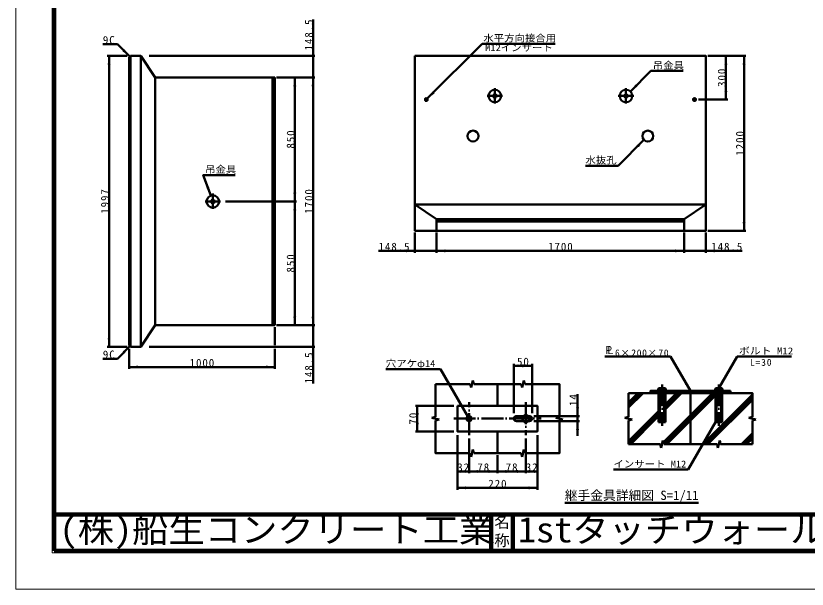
# Model space of a CAD drawing. Units: millimetres, scale not verified, with parts at other scales. Extents: x -2102 to 2102, y -1485 to 1485.
# Drawn here: x -2102 to 71, y -1485 to 88 of the extents above; entities that cross this region are included whole.
import ezdxf
from ezdxf.enums import TextEntityAlignment as Align

# ---------------------------------------------------------------- set-up
doc = ezdxf.new("R2010")
doc.units = ezdxf.units.MM
doc.header["$LTSCALE"] = 5
doc.linetypes.add('DASHED', pattern=[7.5, 6, -1.5])
doc.linetypes.add('LONG_DASHED_DOTTED', pattern=[15.25, 12, -1.5, 0.25, -1.5])
doc.layers.add('0-0_V-nasSTD', color=7, linetype='Continuous', lineweight=50)
doc.layers.add('0-1_0', color=7, linetype='Continuous', lineweight=100)
doc.styles.add('ＭＳ ゴシック', font='')
doc.styles.get('ＭＳ ゴシック').set_extended_font_data('MS Gothic')

msp = doc.modelspace()

# ---------------------------------------------------------------- linework, layer by layer
at = {"layer": '0-0_V-nasSTD', "lineweight": 100}
for p, q in [((-1997.5, 1380), (-1997.5, -1380)), ((-797.5, -1280), (-797.5, -1380)), ((-737.5, -1280), (-737.5, -1380)), ((-1997.5, -1380), (1997.5, -1380))]:
    msp.add_line(p, q, dxfattribs=at)
at = {"layer": '0-0_V-nasSTD'}
for p, q in [((-1286.404, -21.525), (-1286.404, 78.475)), ((-972.517, -138.838), (-821.806, 11.872)), ((-821.806, 11.872), (-621.806, 11.872)), ((-1796.404, -21.525), (-1851.404, -21.525)), ((-1846.404, -21.525), (-1846.404, -820.325)), ((-1787.804, -21.525), (-1791.404, -25.125)), ((-1787.804, -21.525), (-1787.804, -820.325)), ((-1759.404, -21.525), (-1719.404, -80.925)), ((-1736.404, -21.525), (-1281.404, -21.525)), ((-1286.404, -80.925), (-1286.404, -21.525)), ((-97.604, -21.525), (-202.604, -21.525)), ((-152.604, -21.525), (-152.604, -141.525)), ((-102.604, -21.525), (-102.604, -501.525)), ((-1791.404, -25.125), (-1791.404, -816.725)), ((-414.842, -119.363), (-358.273, -62.794)), ((-358.273, -62.794), (-270.273, -62.794)), ((-1397.404, -760.925), (-1397.404, -80.925)), ((-1386.404, -80.925), (-1281.404, -80.925)), ((-1336.404, -420.925), (-1336.404, -80.925)), ((-1286.404, -760.925), (-1286.404, -80.925)), ((-147.604, -141.525), (-227.604, -141.525)), ((-448.321, -322.843), (-377.61, -252.132)), ((-538.321, -322.843), (-448.321, -322.843)), ((-1526.404, -420.925), (-1331.404, -420.925)), ((-1336.404, -760.925), (-1336.404, -420.925)), ((-1006.404, -429.525), (-207.604, -429.525)), ((-1006.404, -429.525), (-947.004, -469.525)), ((-267.004, -469.525), (-207.604, -429.525)), ((-947.004, -469.525), (-267.004, -469.525)), ((-947.004, -501.525), (-947.004, -469.525)), ((-947.004, -475.525), (-267.004, -475.525)), ((-267.004, -501.525), (-267.004, -469.525)), ((-1006.404, -506.525), (-1006.404, -561.525)), ((-947.004, -506.525), (-947.004, -561.525)), ((-267.004, -506.525), (-267.004, -561.525)), ((-207.604, -506.525), (-207.604, -561.525)), ((-97.604, -501.525), (-202.604, -501.525)), ((-1006.404, -556.525), (-1106.404, -556.525)), ((-947.004, -556.525), (-1006.404, -556.525)), ((-207.604, -556.525), (-107.604, -556.525)), ((-1719.404, -760.925), (-1759.404, -820.325)), ((-1391.404, -815.325), (-1391.404, -765.925)), ((-1386.404, -760.925), (-1281.404, -760.925)), ((-1286.404, -760.925), (-1286.404, -820.325)), ((-1796.404, -820.325), (-1851.404, -820.325)), ((-1791.404, -816.725), (-1787.804, -820.325)), ((-1791.404, -880.325), (-1791.404, -825.325)), ((-1736.404, -820.325), (-1281.404, -820.325)), ((-1391.404, -880.325), (-1391.404, -825.325)), ((-1286.404, -820.325), (-1286.404, -920.325)), ((-484.581, -846.361), (-304.581, -846.361)), ((-304.581, -846.361), (-249.962, -940.963)), ((-121.962, -846.361), (-171.962, -932.963)), ((-121.962, -846.361), (28.038, -846.361)), ((-734.962, -866.963), (-734.962, -1001.963)), ((-684.962, -866.963), (-684.962, -1001.963)), ((-1391.404, -875.325), (-1791.404, -875.325)), ((-1086.462, -880.997), (-936.462, -880.997)), ((-861.462, -1010.901), (-936.462, -880.997)), ((-734.962, -871.963), (-684.962, -871.963)), ((-847.462, -911.963), (-852.462, -931.963)), ((-847.462, -911.963), (-844.962, -921.963)), ((-707.462, -911.963), (-712.462, -931.963)), ((-707.462, -911.963), (-704.962, -921.963)), ((-949.962, -921.963), (-854.962, -921.963)), ((-949.962, -1011.963), (-949.962, -921.963)), ((-854.962, -921.963), (-852.462, -931.963)), ((-844.962, -921.963), (-714.962, -921.963)), ((-779.962, -921.963), (-779.962, -981.963)), ((-714.962, -921.963), (-712.462, -931.963)), ((-336.462, -932.963), (-338.462, -934.963)), ((-319.462, -932.963), (-336.462, -932.963)), ((-319.462, -932.963), (-317.462, -934.963)), ((-180.462, -932.963), (-182.462, -934.963)), ((-163.462, -932.963), (-180.462, -932.963)), ((-163.462, -932.963), (-161.462, -934.963)), ((-559.962, -1009.963), (-559.962, -949.963)), ((-419.962, -946.963), (-419.962, -1011.963)), ((-394.259, -946.963), (-419.962, -972.667)), ((-387.187, -946.963), (-419.962, -979.738)), ((-380.116, -946.963), (-419.962, -986.809)), ((-358.903, -946.963), (-352.903, -940.963)), ((-351.832, -946.963), (-345.832, -940.963)), ((-344.761, -946.963), (-338.761, -940.963)), ((-317.462, -934.963), (-338.462, -934.963)), ((-337.69, -946.963), (-333.962, -943.236)), ((-337.462, -1026.963), (-337.462, -946.963)), ((-333.962, -970.963), (-333.962, -940.963)), ((-189.198, -946.963), (-324.21, -1081.975)), ((-182.127, -946.963), (-322.127, -1086.963)), ((-317.548, -940.963), (-321.962, -945.378)), ((-321.962, -940.963), (-321.962, -970.963)), ((-318.462, -1026.963), (-318.462, -946.963)), ((-288.193, -946.963), (-318.462, -977.233)), ((-281.121, -946.963), (-318.462, -984.304)), ((-274.05, -946.963), (-318.462, -991.375)), ((-316.477, -946.963), (-310.477, -940.963)), ((-315.055, -1086.963), (-181.462, -953.37)), ((-309.406, -946.963), (-303.406, -940.963)), ((-302.335, -946.963), (-296.335, -940.963)), ((-295.264, -946.963), (-289.264, -940.963)), ((-288.193, -946.963), (-282.193, -940.963)), ((-281.121, -946.963), (-275.121, -940.963)), ((-274.05, -946.963), (-268.05, -940.963)), ((-266.979, -946.963), (-260.979, -940.963)), ((-259.908, -946.963), (-253.908, -940.963)), ((-252.837, -946.963), (-249.962, -944.088)), ((-246.837, -940.963), (-249.962, -944.088)), ((-249.962, -946.963), (-249.962, -1086.963)), ((-245.766, -946.963), (-239.766, -940.963)), ((-238.695, -946.963), (-232.695, -940.963)), ((-231.624, -946.963), (-225.624, -940.963)), ((-224.553, -946.963), (-218.553, -940.963)), ((-217.482, -946.963), (-211.482, -940.963)), ((-216.061, -1086.963), (-79.962, -950.865)), ((-210.411, -946.963), (-204.411, -940.963)), ((-203.34, -946.963), (-197.34, -940.963)), ((-196.269, -946.963), (-190.269, -940.963)), ((-189.198, -946.963), (-183.198, -940.963)), ((-161.462, -934.963), (-182.462, -934.963)), ((-182.127, -946.963), (-177.962, -942.799)), ((-181.462, -1026.963), (-181.462, -946.963)), ((-177.962, -970.963), (-177.962, -940.963)), ((-161.984, -940.963), (-165.962, -944.941)), ((-165.962, -940.963), (-165.962, -970.963)), ((-162.462, -1026.963), (-162.462, -946.963)), ((-160.913, -946.963), (-154.913, -940.963)), ((-153.842, -946.963), (-147.842, -940.963)), ((-146.771, -946.963), (-140.771, -940.963)), ((-139.962, -940.963), (-139.962, -946.963)), ((-333.962, -1020.963), (-333.962, -970.963)), ((-321.962, -1020.963), (-321.962, -970.963)), ((-208.989, -1086.963), (-79.962, -957.936)), ((-201.918, -1086.963), (-79.962, -965.007)), ((-177.962, -1020.963), (-177.962, -970.963)), ((-165.962, -1020.963), (-165.962, -970.963)), ((-1004.962, -981.963), (-899.962, -981.963)), ((-999.962, -1051.963), (-999.962, -981.963)), ((-358.193, -1016.963), (-337.462, -996.233)), ((-959.962, -1014.463), (-949.962, -1011.963)), ((-959.962, -1014.463), (-939.962, -1019.463)), ((-949.962, -1021.963), (-939.962, -1019.463)), ((-727.962, -1009.963), (-708.025, -1009.963)), ((-695.9, -1009.963), (-691.962, -1009.963)), ((-554.962, -1009.963), (-679.962, -1009.963)), ((-619.962, -1014.463), (-609.962, -1011.963)), ((-619.962, -1014.463), (-599.962, -1019.463)), ((-609.962, -1021.963), (-599.962, -1019.463)), ((-559.962, -1023.963), (-559.962, -1009.963)), ((-429.962, -1014.463), (-419.962, -1011.963)), ((-429.962, -1014.463), (-409.962, -1019.463)), ((-358.193, -1016.963), (-419.962, -1078.733)), ((-351.121, -1016.963), (-419.962, -1085.804)), ((-419.962, -1021.963), (-409.962, -1019.463)), ((-344.05, -1016.963), (-414.05, -1086.963)), ((-351.121, -1016.963), (-337.462, -1003.304)), ((-344.05, -1016.963), (-337.462, -1010.375)), ((-89.962, -1014.463), (-79.962, -1011.963)), ((-89.962, -1014.463), (-69.962, -1019.463)), ((-79.962, -1021.963), (-69.962, -1019.463)), ((-71.051, -1019.735), (-70.616, -1019.3)), ((-708.025, -1023.963), (-727.962, -1023.963)), ((-691.962, -1023.963), (-695.9, -1023.963)), ((-554.962, -1023.963), (-679.962, -1023.963)), ((-559.962, -1063.963), (-559.962, -1023.963)), ((-419.694, -1021.896), (-419.962, -1022.164)), ((-419.962, -1021.963), (-419.962, -1086.963)), ((-318.462, -1026.963), (-337.462, -1026.963)), ((-256.462, -1156.867), (-181.462, -1026.963)), ((-162.462, -1026.963), (-181.462, -1026.963)), ((-79.962, -1021.963), (-79.962, -1086.963)), ((-1004.962, -1051.963), (-899.962, -1051.963)), ((-889.962, -1061.963), (-889.962, -1211.963)), ((-779.962, -1051.963), (-779.962, -1111.963)), ((-669.962, -1061.963), (-669.962, -1211.963)), ((-109.994, -1086.963), (-79.962, -1056.931)), ((-102.923, -1086.963), (-79.962, -1064.002)), ((-857.962, -1071.963), (-857.962, -1166.963)), ((-701.962, -1071.963), (-701.962, -1166.963)), ((-332.21, -1089.975), (-327.551, -1085.316)), ((-325.462, -1076.963), (-330.462, -1096.963)), ((-325.462, -1076.963), (-322.962, -1086.963)), ((-169.462, -1076.963), (-174.462, -1096.963)), ((-95.852, -1086.963), (-79.962, -1071.073)), ((-847.462, -1101.963), (-852.462, -1121.963)), ((-847.462, -1101.963), (-844.962, -1111.963)), ((-707.462, -1101.963), (-712.462, -1121.963)), ((-707.462, -1101.963), (-704.962, -1111.963)), ((-419.962, -1086.963), (-332.962, -1086.963)), ((-332.962, -1086.963), (-330.462, -1096.963)), ((-322.962, -1086.963), (-176.962, -1086.963)), ((-176.962, -1086.963), (-174.462, -1096.963)), ((-854.962, -1111.963), (-852.462, -1121.963)), ((-714.962, -1111.963), (-844.962, -1111.963)), ((-779.962, -1116.963), (-779.962, -1166.963)), ((-714.962, -1111.963), (-712.462, -1121.963)), ((-889.962, -1161.963), (-857.962, -1161.963)), ((-857.962, -1161.963), (-779.962, -1161.963)), ((-779.962, -1161.963), (-701.962, -1161.963)), ((-669.962, -1161.963), (-701.962, -1161.963)), ((-256.462, -1156.867), (-461.462, -1156.867)), ((-889.962, -1206.963), (-669.962, -1206.963)), ((-594.962, -1247.991), (-227.462, -1247.991))]:
    msp.add_line(p, q, dxfattribs=at)
at = {"layer": '0-0_V-nasSTD', "linetype": 'LONG_DASHED_DOTTED'}
for p, q in [((-787.004, -109.725), (-787.004, -152.125)), ((-427.004, -109.725), (-427.004, -152.125)), ((-981.204, -141.525), (-969.204, -141.525)), ((-975.204, -147.525), (-975.204, -135.525)), ((-808.204, -131.525), (-765.804, -131.525)), ((-448.204, -131.525), (-405.804, -131.525)), ((-244.804, -141.525), (-232.804, -141.525)), ((-238.804, -147.525), (-238.804, -135.525)), ((-1561.404, -399.125), (-1561.404, -441.525)), ((-1582.604, -420.925), (-1540.204, -420.925)), ((-327.962, -922.963), (-327.962, -1036.963)), ((-171.962, -922.963), (-171.962, -1036.963)), ((-857.962, -1061.963), (-857.962, -971.963)), ((-701.962, -971.963), (-701.962, -1061.963)), ((-899.962, -1016.963), (-659.962, -1016.963))]:
    msp.add_line(p, q, dxfattribs=at)
at = {"layer": '0-0_V-nasSTD', "linetype": 'DASHED'}
for p, q in [((-708.025, -1009.963), (-695.9, -1009.963)), ((-695.9, -1023.963), (-708.025, -1023.963))]:
    msp.add_line(p, q, dxfattribs=at)
at = {"layer": '0-0_V-nasSTD', "lineweight": 18}
for points in [[(-2102.5, -1485), (-2102.5, 1485), (2102.5, 1485), (2102.5, -1485)], [(-2002.5, -1385), (-2002.5, 1385), (2002.5, 1385), (2002.5, -1385)]]:
    msp.add_lwpolyline(points, close=True, dxfattribs=at)
at = {"layer": '0-0_V-nasSTD'}
for points in [[(-1789.604, -23.325), (-1823.545, 10.616), (-1863.545, 10.616)], [(-1787.804, -820.325), (-1759.404, -820.325), (-1759.404, -21.525), (-1787.804, -21.525)], [(-1391.404, -760.925), (-1391.404, -80.925), (-1719.404, -80.925)], [(-1391.404, -760.925), (-1719.404, -760.925), (-1719.404, -80.925)], [(-1567.287, -404.763), (-1587.808, -348.381), (-1499.808, -348.381)], [(-947.004, -556.525), (-267.004, -556.525), (-207.604, -556.525)], [(-1789.604, -818.525), (-1823.545, -852.466), (-1863.545, -852.466)], [(-704.962, -921.963), (-609.962, -921.963), (-609.962, -1011.963)], [(-79.962, -1011.963), (-79.962, -946.963), (-419.962, -946.963)], [(-139.962, -940.963), (-359.962, -940.963), (-359.962, -946.963)], [(-338.462, -934.963), (-338.462, -940.963), (-317.462, -940.963), (-317.462, -934.963)], [(-182.462, -934.963), (-182.462, -940.963), (-161.462, -940.963), (-161.462, -934.963)], [(-711.056, -1011.713), (-701.962, -1006.463), (-692.869, -1011.713), (-692.869, -1022.213)], [(-692.869, -1022.213), (-701.962, -1027.463), (-711.056, -1022.213), (-711.056, -1011.713)], [(-854.962, -1111.963), (-949.962, -1111.963), (-949.962, -1021.963)], [(-609.962, -1021.963), (-609.962, -1111.963), (-704.962, -1111.963)], [(-169.462, -1076.963), (-166.962, -1086.963), (-79.962, -1086.963)]]:
    msp.add_lwpolyline(points, dxfattribs=at)
for points in [[(-1006.404, -21.525), (-1006.404, -501.525), (-207.604, -501.525), (-207.604, -21.525)], [(-889.962, -981.963), (-889.962, -1051.963), (-669.962, -1051.963), (-669.962, -981.963)]]:
    msp.add_lwpolyline(points, close=True, dxfattribs=at)
for centre, radius in [((-787.004, -131.525), 17.2), ((-787.004, -131.525), 5), ((-427.004, -131.525), 17.2), ((-427.004, -131.525), 5), ((-975.204, -141.525), 3.8), ((-975.204, -141.525), 2.4), ((-975.204, -141.525), 2), ((-238.804, -141.525), 3.8), ((-238.804, -141.525), 2.4), ((-238.804, -141.525), 2), ((-847.004, -241.525), 15), ((-367.004, -241.525), 15), ((-1561.404, -420.925), 17.2), ((-1561.404, -420.925), 5), ((-857.962, -1016.963), 7), ((-701.962, -1016.963), 8.5)]:
    msp.add_circle(centre, radius, dxfattribs=at)
for centre, radius, start, end in [((-327.962, -961.526), 28.562, 68.4314, 111.5686), ((-171.962, -961.526), 28.562, 68.4314, 111.5686), ((-327.962, -962.963), 10, 233.1301, 306.8699), ((-171.962, -962.963), 10, 233.1301, 306.8699), ((-727.962, -1016.963), 7, 90, 270), ((-691.962, -1016.963), 7, 270, 90), ((-327.962, -1012.963), 10, 233.1301, 306.8699), ((-171.962, -1012.963), 10, 233.1301, 306.8699)]:
    msp.add_arc(centre, radius, start, end, dxfattribs=at)
for points in [[(-1290.404, 2.475), (-1286.404, -21.525), (-1286.404, 2.475)], [(-1286.404, -21.525), (-1286.404, 2.475), (-1282.404, 2.475)], [(-1850.404, -45.525), (-1846.404, -45.525), (-1846.404, -21.525)], [(-1846.404, -45.525), (-1846.404, -21.525), (-1842.404, -45.525)], [(-1809.403, -9.183), (-1806.574, -6.355), (-1789.604, -23.325)], [(-1806.574, -6.355), (-1803.746, -3.526), (-1789.604, -23.325)], [(-156.604, -45.525), (-152.604, -45.525), (-152.604, -21.525)], [(-152.604, -45.525), (-152.604, -21.525), (-148.604, -45.525)], [(-106.604, -45.525), (-102.604, -45.525), (-102.604, -21.525)], [(-102.604, -45.525), (-102.604, -21.525), (-98.604, -45.525)], [(-1340.404, -104.925), (-1336.404, -104.925), (-1336.404, -80.925)], [(-1336.404, -104.925), (-1336.404, -80.925), (-1332.404, -104.925)], [(-1290.404, -104.925), (-1286.404, -104.925), (-1286.404, -80.925)], [(-1286.404, -104.925), (-1286.404, -80.925), (-1282.404, -104.925)], [(-414.842, -119.363), (-400.7, -99.564), (-397.871, -102.392)], [(-414.842, -119.363), (-397.871, -102.392), (-395.043, -105.221)], [(-972.517, -138.838), (-958.375, -119.039), (-955.546, -121.868)], [(-972.517, -138.838), (-955.546, -121.868), (-952.718, -124.696)], [(-156.604, -117.525), (-152.604, -141.525), (-152.604, -117.525)], [(-152.604, -141.525), (-152.604, -117.525), (-148.604, -117.525)], [(-397.409, -266.274), (-394.581, -269.102), (-377.61, -252.132)], [(-394.581, -269.102), (-391.753, -271.931), (-377.61, -252.132)], [(-1579.254, -383.578), (-1575.495, -382.21), (-1567.287, -404.763)], [(-1575.495, -382.21), (-1571.736, -380.842), (-1567.287, -404.763)], [(-1340.404, -396.925), (-1336.404, -420.925), (-1336.404, -396.925)], [(-1336.404, -420.925), (-1336.404, -396.925), (-1332.404, -396.925)], [(-1340.404, -444.925), (-1336.404, -444.925), (-1336.404, -420.925)], [(-1336.404, -444.925), (-1336.404, -420.925), (-1332.404, -444.925)], [(-106.604, -477.525), (-102.604, -501.525), (-102.604, -477.525)], [(-102.604, -501.525), (-102.604, -477.525), (-98.604, -477.525)], [(-1030.404, -556.525), (-1030.404, -552.525), (-1006.404, -556.525)], [(-1030.404, -560.525), (-1030.404, -556.525), (-1006.404, -556.525)], [(-947.004, -556.525), (-923.004, -556.525), (-923.004, -552.525)], [(-947.004, -556.525), (-923.004, -560.525), (-923.004, -556.525)], [(-291.004, -556.525), (-291.004, -552.525), (-267.004, -556.525)], [(-291.004, -560.525), (-291.004, -556.525), (-267.004, -556.525)], [(-207.604, -556.525), (-183.604, -556.525), (-183.604, -552.525)], [(-207.604, -556.525), (-183.604, -560.525), (-183.604, -556.525)], [(-1340.404, -736.925), (-1336.404, -760.925), (-1336.404, -736.925)], [(-1336.404, -760.925), (-1336.404, -736.925), (-1332.404, -736.925)], [(-1290.404, -736.925), (-1286.404, -760.925), (-1286.404, -736.925)], [(-1286.404, -760.925), (-1286.404, -736.925), (-1282.404, -736.925)], [(-1850.404, -796.325), (-1846.404, -820.325), (-1846.404, -796.325)], [(-1846.404, -820.325), (-1846.404, -796.325), (-1842.404, -796.325)], [(-1809.403, -832.667), (-1806.574, -835.496), (-1789.604, -818.525)], [(-1806.574, -835.496), (-1803.746, -838.324), (-1789.604, -818.525)], [(-1290.404, -844.325), (-1286.404, -844.325), (-1286.404, -820.325)], [(-1286.404, -844.325), (-1286.404, -820.325), (-1282.404, -844.325)], [(-734.962, -871.963), (-710.962, -871.963), (-710.962, -867.963)], [(-708.962, -871.963), (-708.962, -867.963), (-684.962, -871.963)], [(-1791.404, -875.325), (-1767.404, -875.325), (-1767.404, -871.325)], [(-1791.404, -875.325), (-1767.404, -879.325), (-1767.404, -875.325)], [(-1415.404, -875.325), (-1415.404, -871.325), (-1391.404, -875.325)], [(-1415.404, -879.325), (-1415.404, -875.325), (-1391.404, -875.325)], [(-734.962, -871.963), (-710.962, -875.963), (-710.962, -871.963)], [(-708.962, -875.963), (-708.962, -871.963), (-684.962, -871.963)], [(-171.962, -932.963), (-163.427, -910.178), (-159.962, -912.178)], [(-171.962, -932.963), (-159.962, -912.178), (-156.498, -914.178)], [(-265.427, -922.178), (-261.962, -920.178), (-249.962, -940.963)], [(-261.962, -920.178), (-258.498, -918.178), (-249.962, -940.963)], [(-1003.962, -1005.963), (-999.962, -1005.963), (-999.962, -981.963)], [(-999.962, -1005.963), (-999.962, -981.963), (-995.962, -1005.963)], [(-876.927, -992.116), (-873.462, -990.116), (-861.462, -1010.901)], [(-873.462, -990.116), (-869.998, -988.116), (-861.462, -1010.901)], [(-563.962, -985.963), (-559.962, -1009.963), (-559.962, -985.963)], [(-559.962, -1009.963), (-559.962, -985.963), (-555.962, -985.963)], [(-1003.962, -1027.963), (-999.962, -1051.963), (-999.962, -1027.963)], [(-999.962, -1051.963), (-999.962, -1027.963), (-995.962, -1027.963)], [(-563.962, -1047.963), (-559.962, -1047.963), (-559.962, -1023.963)], [(-559.962, -1047.963), (-559.962, -1023.963), (-555.962, -1047.963)], [(-196.927, -1045.748), (-193.462, -1047.748), (-181.462, -1026.963)], [(-193.462, -1047.748), (-189.998, -1049.748), (-181.462, -1026.963)], [(-889.962, -1161.963), (-865.962, -1161.963), (-865.962, -1157.963)], [(-889.962, -1161.963), (-865.962, -1165.963), (-865.962, -1161.963)], [(-881.962, -1161.963), (-881.962, -1157.963), (-857.962, -1161.963)], [(-881.962, -1165.963), (-881.962, -1161.963), (-857.962, -1161.963)], [(-857.962, -1161.963), (-833.962, -1161.963), (-833.962, -1157.963)], [(-857.962, -1161.963), (-833.962, -1165.963), (-833.962, -1161.963)], [(-803.962, -1161.963), (-803.962, -1157.963), (-779.962, -1161.963)], [(-803.962, -1165.963), (-803.962, -1161.963), (-779.962, -1161.963)], [(-779.962, -1161.963), (-755.962, -1161.963), (-755.962, -1157.963)], [(-779.962, -1161.963), (-755.962, -1165.963), (-755.962, -1161.963)], [(-725.962, -1161.963), (-725.962, -1157.963), (-701.962, -1161.963)], [(-725.962, -1165.963), (-725.962, -1161.963), (-701.962, -1161.963)], [(-701.962, -1161.963), (-677.962, -1161.963), (-677.962, -1157.963)], [(-701.962, -1161.963), (-677.962, -1165.963), (-677.962, -1161.963)], [(-693.962, -1161.963), (-693.962, -1157.963), (-669.962, -1161.963)], [(-693.962, -1165.963), (-693.962, -1161.963), (-669.962, -1161.963)], [(-889.962, -1206.963), (-865.962, -1206.963), (-865.962, -1202.963)], [(-889.962, -1206.963), (-865.962, -1210.963), (-865.962, -1206.963)], [(-693.962, -1206.963), (-693.962, -1202.963), (-669.962, -1206.963)], [(-693.962, -1210.963), (-693.962, -1206.963), (-669.962, -1206.963)]]:
    msp.add_solid(points, dxfattribs=at)
at = {"layer": '0-1_0'}
msp.add_line((-1997.5, -1280), (1997.5, -1280), dxfattribs=at)

# ---------------------------------------------------------------- texts
at = {"layer": '0-0_V-nasSTD', "style": 'ＭＳ ゴシック'}
for s, height, width, p in [('水平方向接合用', 19.06, 1.1, (-818.806, 11.872)), ('M12インサート', 19.06, 1.1, (-813.556, -14.128)), ('吊金具', 19.06, 1.1, (-353.273, -62.794)), ('水抜孔', 19.06, 1.1, (-538.321, -322.843)), ('吊金具', 19.06, 1.1, (-1582.808, -348.381)), ('Ｐ', 21.63, 0.9, (-487.704, -846.361)), ('Ｌ', 21.63, 0.9, (-483.081, -846.361)), ('ボルト M12', 19.06, 1.15, (-116.962, -846.361)), ('穴アケφ14', 19.06, 1.1, (-1086.462, -880.997)), ('インサート M12', 19.06, 1.1, (-461.462, -1156.867)), ('(株)船生コンクリート工業', 69.65, 1.05, (-1982.5, -1377.45)), ('1stタッチウォール標準型', 69.65, 1.05, (-723.75, -1377.53))]:
    msp.add_text(s, height=height, dxfattribs=dict(at, width=width)).set_placement(p, align=Align.BOTTOM_LEFT)
for s, height, p in [('継手金具詳細図 S=1/11', 25.66, (-594.962, -1247.991)), ('名', 30.79, (-788.518, -1326.001)), ('称', 30.79, (-788.524, -1375.99))]:
    msp.add_text(s, height=height, dxfattribs=at).set_placement(p, align=Align.BOTTOM_LEFT)
at = {"layer": '0-0_V-nasSTD', "char_height": 21.99, "attachment_point": 7, "rotation": 90, "style": 'ＭＳ ゴシック'}
for s, insert in [('\\T1.17;148.5', (-1286.404, -6.525)), ('\\T1.17;300', (-152.604, -106.525)), ('\\T1.17;850', (-1336.404, -275.925)), ('\\T1.17;1200', (-102.604, -295.275)), ('\\T1.17;1997', (-1846.404, -454.675)), ('\\T1.17;1700', (-1286.404, -454.675)), ('\\T1.17;850', (-1336.404, -615.925)), ('\\T1.17;148.5', (-1286.404, -920.325)), ('\\T1.17;14', (-559.962, -982.463)), ('\\T1.17;70', (-999.962, -1033.213))]:
    msp.add_mtext(s, dxfattribs=dict(at, insert=insert))
at = {"layer": '0-0_V-nasSTD', "attachment_point": 7, "style": 'ＭＳ ゴシック'}
for s, insert, char_height in [('\\T1.17;9C', (-1863.545, 10.616), 21.99), ('\\T1.17;148.5', (-1106.404, -556.525), 21.99), ('\\T1.17;1700', (-640.754, -556.525), 21.99), ('\\T1.17;148.5', (-192.604, -556.525), 21.99), ('\\T1.17;9C', (-1863.545, -852.466), 21.99), ('\\T1.15;6×200×70', (-457.081, -846.361), 19.06), ('\\T1.17;1000', (-1625.154, -875.325), 21.99), ('\\T1.17;50', (-726.213, -871.963), 21.99), ('\\T1.19;L=30', (-86.493, -872.361), 19.06), ('\\T1.17;32', (-890.213, -1161.963), 21.99), ('\\T1.17;78', (-835.213, -1161.963), 21.99), ('\\T1.17;78', (-757.213, -1161.963), 21.99), ('\\T1.17;32', (-702.213, -1161.963), 21.99), ('\\T1.17;220', (-804.962, -1206.963), 21.99)]:
    msp.add_mtext(s, dxfattribs=dict(at, insert=insert, char_height=char_height))

doc.saveas('drawing.dxf')
